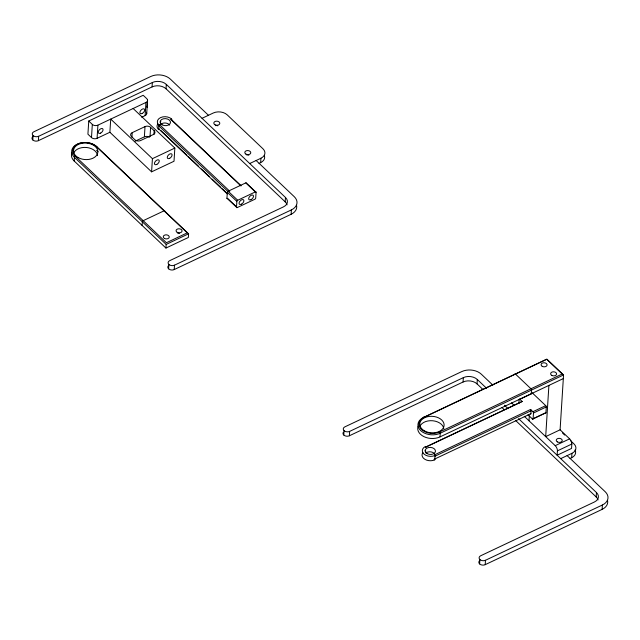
<?xml version="1.0" encoding="UTF-8"?>
<svg xmlns="http://www.w3.org/2000/svg" width="640" height="640" viewBox="0 0 640 640"><rect width="100%" height="100%" fill="white"/><g stroke="black" fill="none" stroke-linecap="round" stroke-linejoin="round"><path stroke-width="0.96" d="M146.728 113.6L147.136 106.736M32.784 139.928L33.064 135.536A4 2.712 3.6 0 1 33.88 131.76L150.784 76.488A13.984 9.504 3.6 0 1 170.336 79.104L208.464 115.28M32.24 137.344A4 2.712 3.6 0 0 33.6 140.512A4 2.712 3.6 0 0 38.368 140.672L38.648 136.28L152.344 82.528A9.992 6.792 3.6 0 1 166.312 84.392L285.464 197.456L285.192 201.848A9.992 6.792 3.6 0 1 287.032 204.864M74.192 161.008L74.424 157.344A13.984 9.504 3.6 0 1 77.296 144.128A13.984 9.504 3.6 0 1 96.84 146.744L188.592 233.808L188.36 237.464L165.944 248.064L74.192 161.008A13.984 9.504 3.6 0 1 71.864 152.904M141.704 117.224L145.12 115.608L145.952 102.44A4 2.712 3.6 0 0 146.768 98.664L143.192 95.272L88.752 121.016L87.92 134.184L91.496 137.576A4 2.712 3.6 0 0 97.08 138.328L109.888 132.264L110.72 119.096L152.424 158.672L151.592 171.84L174.016 161.24L174.84 148.072L133.136 108.496M91.496 137.576L92.32 124.408L88.752 121.016M97.08 138.328L97.912 125.152L145.952 102.44M131.912 137.312L132.208 132.656L145.016 126.6A4 2.712 3.6 0 1 150.6 127.344L154.176 130.736L153.944 134.464M134.976 141.28L144.376 136.84L145.016 126.6M147.552 100.152L147.104 107.288L147.552 100.432M142.112 225.448L142.344 221.792A1 0.568 -46.5 0 1 143.192 220.68L164.008 210.84A1 0.568 -46.5 0 1 164.76 211.192M38.368 140.672L152.072 86.912L152.344 82.528M150.016 136.656L150.6 127.344M227.272 193.92L158.664 128.824A1 0.568 -46.5 0 0 159.416 129.176L158.616 129.552L158.896 125.168A7.992 5.432 3.6 0 1 160.536 117.616A7.992 5.432 3.6 0 1 171.704 119.112L171.664 119.84L240.984 185.624M285.192 201.848L166.032 88.784L166.312 84.392M165.944 248.064L166.176 244.408L74.424 157.344A1 0.568 -46.5 0 1 75.272 156.232A12.992 8.824 3.6 0 1 77.936 143.968A12.992 8.824 3.6 0 1 96.088 146.392A1 0.568 -46.5 0 1 96.84 146.744M168.624 268.816L168.896 264.432A4 2.712 3.6 0 1 169.72 260.656L283.416 206.896A9.992 6.792 3.6 0 0 285.464 197.456M168.656 265.544A4 2.712 3.6 0 0 168.984 269.12A4 2.712 3.6 0 0 174.208 269.568L174.488 265.176L291.384 209.904A13.984 9.504 3.6 0 0 294.256 196.688L256.128 160.504M226.952 198.176L227.32 192.328A1 0.568 -46.5 0 1 228.168 191.216L245.784 182.888A1 0.568 -46.5 0 1 246.544 183.24L256.072 192.28L255.704 198.136A1 0.568 -46.5 0 1 254.856 199.248L237.24 207.576A1 0.568 -46.5 0 1 236.488 207.224L226.952 198.176A1 0.568 -46.5 0 0 227.712 198.528L237.24 207.576M236.488 207.224L236.856 201.368A1 0.568 -46.5 0 1 237.704 200.256L255.32 191.928A1 0.568 -46.5 0 1 256.072 192.28M259.048 163.384L260.656 162.624L260.928 158.24A9.992 6.792 3.6 0 0 262.976 148.8L227.232 114.88A9.992 6.792 3.6 0 0 213.264 113.008L202.056 118.312M174.208 269.568L291.112 214.296L291.384 209.904M343.784 435.024L344.056 430.632A4 2.712 3.6 0 1 344.88 426.856L461.776 371.584A13.984 9.504 3.6 0 1 481.328 374.2L492.84 385.12M343.4 432.192A4 2.712 3.6 0 0 344.432 435.512A4 2.712 3.6 0 0 349.368 435.768L349.64 431.384L463.344 377.624A9.992 6.792 3.6 0 1 477.304 379.488L486.6 388.304M426.12 446.968A1 0.464 64.7 0 0 425.48 447.136L425.528 446.408L426.12 446.968L522.2 401.536L519.824 399.28A1 0.464 64.7 0 0 519.176 399.448L518.936 403.344M422.84 452.688A7.992 5.432 3.6 0 0 424.92 459.328A7.992 5.432 3.6 0 0 434.784 459.84L435.056 455.448L434.464 454.888L530.544 409.456L532.928 411.712A1 0.464 64.7 0 1 533.48 413.016L533.112 418.864A1 0.464 64.7 0 1 532.464 419.032L527.96 414.752M418.128 426.176A13.984 9.504 3.6 0 0 423.896 436.624A13.984 9.504 3.6 0 0 440.016 436.896L440.24 433.232A1 0.464 64.7 0 0 439.696 431.936A12.992 8.824 3.6 0 1 421.536 429.512A12.992 8.824 3.6 0 1 424.2 417.24L546.712 359.32L562.2 374.016L439.696 431.936M349.368 435.768L463.064 382.008L463.344 377.624M482.752 389.304L477.032 383.88L477.304 379.488M479.616 563.912L479.896 559.528A4 2.712 3.6 0 1 480.712 555.752L594.416 501.992A9.992 6.792 3.6 0 0 596.464 492.552L518.568 418.648M479.648 560.648A4 2.712 3.6 0 0 479.984 564.216A4 2.712 3.6 0 0 485.208 564.664L485.48 560.272L602.384 505A13.984 9.504 3.6 0 0 605.248 491.784L567.12 455.608M529 420.792L529.312 415.864M531.288 393.736L531.52 390.08A1 0.464 64.7 0 0 530.968 388.776L515.48 374.08A1 0.464 64.7 0 0 514.84 374.248M434.784 459.84L434.184 459.272L530.912 413.68L531.096 410.752A1 0.464 64.7 0 0 530.544 409.456M533.112 418.864L545.92 412.808L546.288 406.952A1 0.464 64.7 0 0 545.736 405.656L532.632 393.224A1 0.464 64.7 0 0 532.152 393.056M548.904 385.408L545.688 436.616L560.096 429.808L563.552 374.936L546.864 359.104L423.56 417.408A13.984 9.504 3.6 0 0 420.696 430.624A13.984 9.504 3.6 0 0 440.24 433.232L563.552 374.936M524.24 416.264L555.216 445.664A4 1.848 64.7 0 1 557.416 450.848L557.136 455.24L571.552 448.424L571.832 444.04A4 1.848 64.7 0 0 569.632 438.848L560.096 429.808M570.048 458.48L571.648 457.72L571.928 453.336A9.992 6.792 3.6 0 0 573.976 443.896L570.4 440.504M598.024 499.96A9.992 6.792 3.6 0 0 596.184 496.944L596.464 492.552M485.208 564.664L602.104 509.392L602.384 505M158.896 125.168L159.696 124.784L229.744 191.256M240.952 185.952L170.904 119.488L171.704 119.112M152.424 158.672L174.84 148.072M249.72 163.536L260.928 158.24M166.176 244.408L188.592 233.808M440.016 436.896L563.32 378.592M519.824 399.28L532.632 393.224M425.48 447.136L521.56 401.704A1 0.464 64.7 0 1 522.2 401.536M531.096 410.752L435.008 456.184A1 0.464 64.7 0 0 434.464 454.888M532.928 411.712L545.736 405.656M533.48 413.016L546.288 406.952M532.464 419.032L545.28 412.976A1 0.464 64.7 0 0 545.92 412.808M555.216 445.664L569.632 438.848M557.416 450.848L571.832 444.04M560.712 458.632L571.928 453.336M562.536 433.04L564.68 435.072M511.544 402.872L514.424 405.6M504.472 405.264L508.048 408.656M502.056 407.624L504.2 409.656M515.664 420.536L596.184 496.944M245.784 182.888L255.32 191.928M228.168 191.216L237.704 200.256M228.176 191.68L158.848 125.896A1 0.568 -46.5 0 1 159.696 124.784M227.32 192.328L236.856 201.368M160.864 130.544L186.864 155.216M188.304 156.584L198.416 166.184M201.304 168.92L209.248 176.456M212.136 179.2L220.8 187.424M222.248 188.792L227.304 193.592M109.888 132.264L151.592 171.84M425.248 450.792L425.848 451.36A1 0.464 64.7 0 1 425.344 450.464M96.088 146.392L187.24 232.888L166.424 242.728L75.272 156.232M96.616 150.4L98.056 151.776M158.616 129.552A7.992 5.432 3.6 0 1 157.848 123.904M160.256 122.008A7.992 5.432 3.6 0 1 160.856 121.752M160.608 124.52A5.192 3.528 3.6 0 1 165.28 123.008A5.192 3.528 3.6 0 1 169.68 125.128M170.904 119.488A1 0.568 -46.5 0 1 171.664 119.84M144.376 136.84A4 2.712 3.6 0 1 149.472 137.2M132.208 132.656A4 2.712 3.6 0 0 131.384 136.432L134.96 139.824A4 2.712 3.6 0 0 140.544 140.568L153.36 134.512A4 2.712 3.6 0 0 154.176 130.736M97.912 125.152A4 2.712 3.6 0 1 92.32 124.408M146.32 112.272A4 2.712 3.6 0 1 145.12 115.608M73.6 153.264A12.192 8.28 3.6 0 1 86.552 147.488A12.192 8.28 3.6 0 1 97.56 155.616M177.736 233.272A3 2.04 3.6 0 1 179.528 233.264M152.072 86.912A9.992 6.792 3.6 0 1 166.032 88.784M38.648 136.28A4 2.712 3.6 0 1 33.064 135.536M32.816 136.656A4 2.712 3.6 0 1 33.064 136.464M296.56 205.304A13.984 9.504 3.6 0 1 291.112 214.296M174.488 265.176A4 2.712 3.6 0 1 168.896 264.432M264.336 155.536A9.992 6.792 3.6 0 1 260.656 162.624M246.728 154.984A3 2.04 3.6 0 1 248.824 155.192M215.472 125.64A3 2.04 3.6 0 1 217.84 125.8M463.064 382.008A9.992 6.792 3.6 0 1 477.032 383.88M349.64 431.384A4 2.712 3.6 0 1 344.056 430.632M607.552 500.4A13.984 9.504 3.6 0 1 602.104 509.392M485.48 560.272A4 2.712 3.6 0 1 479.896 559.528M575.024 449.984A9.992 6.792 3.6 0 1 571.648 457.72M423.56 417.408A1 0.464 64.7 0 1 424.2 417.24M419.872 426.536A12.192 8.28 3.6 0 1 432.816 420.768A12.192 8.28 3.6 0 1 443.824 428.888M435.056 455.448A7.992 5.432 3.6 0 1 423.888 453.96A7.992 5.432 3.6 0 1 425.528 446.408M425.888 453.032A5.192 3.528 3.6 0 1 434.176 453.352M530.912 413.68A1 0.464 64.7 0 1 530.272 413.848M434.824 459.112A1 0.464 64.7 0 1 434.184 459.272M162.08 124.8A5.192 3.528 3.6 0 0 170.432 122.824A5.192 3.528 3.6 0 0 163.384 118.792A5.192 3.528 3.6 0 0 162.08 124.8M241.472 204.152A3 1.704 -46.5 0 0 243.56 199.872A3 1.704 -46.5 0 0 239.392 202.048A3 1.704 -46.5 0 0 241.472 204.152M251.08 199.608A3 1.704 -46.5 0 0 253.168 195.328A3 1.704 -46.5 0 0 249 197.504A3 1.704 -46.5 0 0 251.08 199.608M169.664 158.32A3 1.704 -46.5 0 0 171.76 154.04A3 1.704 -46.5 0 0 167.592 156.216A3 1.704 -46.5 0 0 169.664 158.32M156.856 164.384A3 1.704 -46.5 0 0 158.944 160.104A3 1.704 -46.5 0 0 154.776 162.272A3 1.704 -46.5 0 0 156.856 164.384M142.28 113.4A3 1.704 -46.5 0 0 144.376 109.12A3 1.704 -46.5 0 0 140.208 111.296A3 1.704 -46.5 0 0 142.28 113.4M100.648 133.088A3 1.704 -46.5 0 0 102.736 128.808A3 1.704 -46.5 0 0 98.568 130.984A3 1.704 -46.5 0 0 100.648 133.088M78.128 157.56A12.192 8.28 3.6 0 0 97.728 152.928A12.192 8.28 3.6 0 0 81.184 143.456A12.192 8.28 3.6 0 0 78.128 157.56M164.4 238.416A3 2.04 3.6 0 0 169.224 237.272A3 2.04 3.6 0 0 165.152 234.944A3 2.04 3.6 0 0 164.4 238.416M177.208 232.36A3 2.04 3.6 0 0 182.032 231.216A3 2.04 3.6 0 0 177.968 228.888A3 2.04 3.6 0 0 177.208 232.36M245.928 154.128A3 2.04 3.6 0 0 250.744 152.992A3 2.04 3.6 0 0 246.68 150.664A3 2.04 3.6 0 0 245.928 154.128M214.944 124.736A3 2.04 3.6 0 0 219.768 123.592A3 2.04 3.6 0 0 215.696 121.264A3 2.04 3.6 0 0 214.944 124.736M557.384 441.912A3 2.04 3.6 0 0 562.2 440.768A3 2.04 3.6 0 0 558.136 438.44A3 2.04 3.6 0 0 557.384 441.912M424.392 430.832A12.192 8.28 3.6 0 0 443.992 426.2A12.192 8.28 3.6 0 0 427.456 416.736A12.192 8.28 3.6 0 0 424.392 430.832M551.76 375.376A3 2.04 3.6 0 0 556.576 374.232A3 2.04 3.6 0 0 552.512 371.904A3 2.04 3.6 0 0 551.76 375.376M542.224 366.328A3 2.04 3.6 0 0 547.048 365.192A3 2.04 3.6 0 0 542.976 362.864A3 2.04 3.6 0 0 542.224 366.328M427.072 453.592A5.192 3.528 3.6 0 0 435.424 451.616A5.192 3.528 3.6 0 0 428.376 447.576A5.192 3.528 3.6 0 0 427.072 453.592"/></g></svg>
